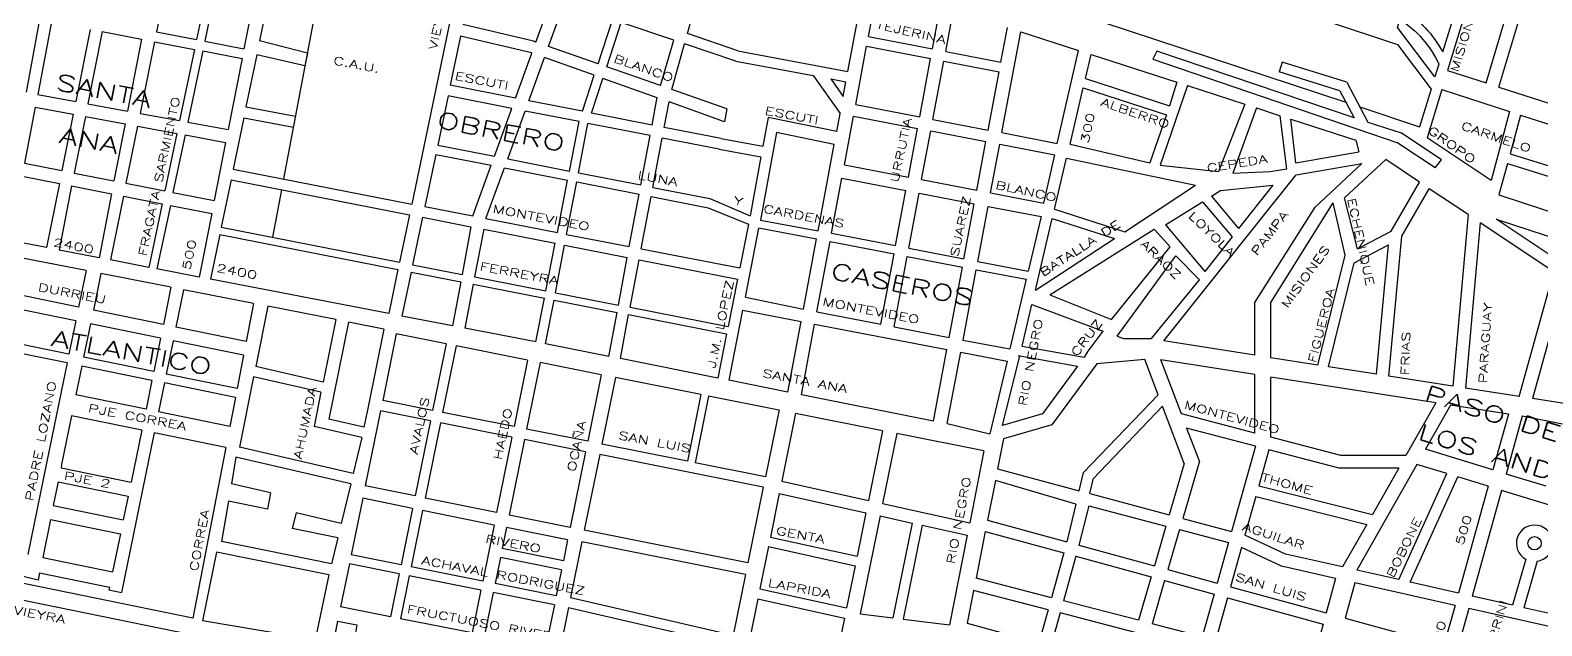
# Model space of a CAD drawing. Header units: millimetres. Extents: x 4374322 to 4409026, y 6503580 to 6534206.
# Drawn here: x 4384022 to 4385911, y 6524058 to 6524802 of the extents above; entities that cross this region are included whole.
import ezdxf

# ---------------------------------------------------------------- set-up
doc = ezdxf.new("R2010")
doc.units = ezdxf.units.MM
for name, color, linetype in [('LINEA CALLE', 252, 'Continuous'), ('NOMBRE BARRIO', 8, 'Continuous'), ('NOMBRE CALLE', 252, 'Continuous')]:
    doc.layers.add(name, color=color, linetype=linetype)
doc.styles.add('ROMANS', font='romans')
doc.styles.add('S1', font='ROMANS')

msp = doc.modelspace()

# ---------------------------------------------------------------- linework, layer by layer
at = {"layer": 'LINEA CALLE', "transparency": 33554687}
for p, q in [((4384572.4, 6524936.2), (4384498.8, 6524585)), ((4385388.4, 6524898), (4385730.5, 6524784.1)), ((4384193.5, 6524867.6), (4384179.8, 6524799.9)), ((4384244.4, 6524858.7), (4384230, 6524790.3)), ((4384254.6, 6524856.8), (4384240.3, 6524788.3)), ((4384843.3, 6524797.7), (4384859.8, 6524857.1)), ((4385043.8, 6524750.5), (4385065.6, 6524866.5)), ((4385069.5, 6524794.1), (4385082.1, 6524860.9)), ((4384302.9, 6524848.4), (4384289.3, 6524778.9)), ((4384320.3, 6524844.7), (4384308.7, 6524788.6)), ((4384382.1, 6524845), (4384338.8, 6524616.3)), ((4384654.1, 6524787.2), (4384673.7, 6524840.8)), ((4385823.4, 6524851), (4385793.1, 6524751.9)), ((4384669.9, 6524781.7), (4384689.5, 6524835.5)), ((4385149.5, 6524778.7), (4385159.5, 6524832.5)), ((4385166, 6524775.6), (4385175.7, 6524827.3)), ((4385841.1, 6524736.3), (4385870.8, 6524835.9)), ((4385856.9, 6524731.1), (4385887.1, 6524830.7)), ((4384034, 6524815.2), (4384017.1, 6524724.5)), ((4384048.9, 6524812.4), (4384031.6, 6524721.8)), ((4384097.1, 6524803.1), (4384079.1, 6524713)), ((4384112, 6524800.2), (4384094.2, 6524710.2)), ((4384112, 6524800.2), (4384161.3, 6524790.8)), ((4384650.9, 6524788.3), (4384562.9, 6524809.1)), ((4384731.7, 6524760.1), (4384749.9, 6524815.1)), ((4384742.5, 6524756.3), (4384760.7, 6524811.5)), ((4384826.3, 6524789.4), (4384760.7, 6524811.5)), ((4385234.9, 6524762.3), (4385243, 6524805.5)), ((4385236.2, 6524674.1), (4385259.8, 6524800.1)), ((4385259.8, 6524800.1), (4385332, 6524776.7)), ((4385361.2, 6524812.3), (4385665.8, 6524712.3)), ((4384161.3, 6524790.8), (4384143.8, 6524701.1)), ((4384177.4, 6524787.7), (4384159.4, 6524698.2)), ((4384177.4, 6524787.7), (4384227.5, 6524778)), ((4384179.8, 6524799.9), (4384230, 6524790.3)), ((4384240.3, 6524788.3), (4384289.3, 6524778.9)), ((4384368.5, 6524773.2), (4384308.7, 6524788.6)), ((4384559.9, 6524794.5), (4384547, 6524733.3)), ((4384648.7, 6524773.6), (4384559.9, 6524794.5)), ((4384654.1, 6524787.2), (4384650.9, 6524788.3)), ((4384731.7, 6524760.1), (4384669.9, 6524781.7)), ((4384809.8, 6524732.8), (4384826.3, 6524789.4)), ((4384823.9, 6524727.8), (4384839.7, 6524784.9)), ((4384903.7, 6524763.4), (4384839.7, 6524784.9)), ((4384906.1, 6524776.3), (4384843.3, 6524797.7)), ((4385053.6, 6524709.2), (4385067.2, 6524781.9)), ((4385067.2, 6524781.9), (4385147.2, 6524766.5)), ((4385069.5, 6524794.1), (4385149.5, 6524778.7)), ((4385730.5, 6524784.1), (4385772.5, 6524728.5)), ((4384227.5, 6524778), (4384208.8, 6524689.1)), ((4384237.7, 6524776.1), (4384219.1, 6524687.2)), ((4384237.7, 6524776.1), (4384286.9, 6524766.6)), ((4384286.9, 6524766.6), (4384269.5, 6524677.9)), ((4384305.2, 6524771.3), (4384291.8, 6524706.2)), ((4384365.5, 6524757.6), (4384305.2, 6524771.3)), ((4384368.5, 6524773.2), (4384365.5, 6524757.6)), ((4384628.7, 6524717.2), (4384649.1, 6524773.4)), ((4384645.2, 6524714), (4384664.8, 6524767.8)), ((4384649.1, 6524773.4), (4384648.7, 6524773.6)), ((4384726.9, 6524745.7), (4384664.8, 6524767.8)), ((4385133.5, 6524693.8), (4385147.2, 6524766.5)), ((4385150, 6524690.6), (4385163.7, 6524763.3)), ((4385163.7, 6524763.3), (4385232.6, 6524750.1)), ((4385166, 6524775.6), (4385234.9, 6524762.3)), ((4385305.4, 6524660.7), (4385332, 6524776.7)), ((4385340.7, 6524741.6), (4385347.8, 6524771.6)), ((4385347.8, 6524771.6), (4385454.9, 6524737)), ((4385429.7, 6524775.9), (4385424.6, 6524765.7)), ((4385424.6, 6524765.7), (4385729.8, 6524661.8)), ((4385676.1, 6524692.6), (4385429.7, 6524775.9)), ((4385586.5, 6524762.3), (4385582.7, 6524750.1)), ((4385667.3, 6524737.2), (4385586.5, 6524762.3)), ((4384712.1, 6524700.8), (4384726.9, 6524745.7)), ((4384809.8, 6524732.8), (4384742.5, 6524756.3)), ((4385218.9, 6524677.4), (4385232.6, 6524750.1)), ((4385658.4, 6524726.5), (4385582.7, 6524750.1)), ((4385793.1, 6524751.9), (4385841.1, 6524736.3)), ((4384628.7, 6524717.2), (4384547, 6524733.3)), ((4384723.4, 6524698.6), (4384737.7, 6524741.9)), ((4384805.5, 6524717.7), (4384737.7, 6524741.9)), ((4384892.5, 6524703.9), (4384823.9, 6524727.8)), ((4385038, 6524719.3), (4385041.4, 6524737.6)), ((4385321.3, 6524659.8), (4385337.9, 6524729.9)), ((4385337.9, 6524729.9), (4385441.8, 6524696.4)), ((4385340.7, 6524741.6), (4385445.4, 6524707.7)), ((4385467.9, 6524732.8), (4385434, 6524633.6)), ((4385454.9, 6524737), (4385445.4, 6524707.7)), ((4385467.9, 6524732.8), (4385539.6, 6524709.6)), ((4385658.4, 6524726.5), (4385676.1, 6524692.6)), ((4385667.3, 6524737.2), (4385693.3, 6524687.4)), ((4385772.5, 6524728.5), (4385757.8, 6524681.4)), ((4385785.8, 6524728), (4385767.4, 6524667.6)), ((4385785.8, 6524728), (4385870.3, 6524700.6)), ((4385856.9, 6524731.1), (4385979.6, 6524691.3)), ((4384028.5, 6524706), (4384015.1, 6524635.9)), ((4384028.5, 6524706), (4384076, 6524697.2)), ((4384031.6, 6524721.8), (4384079.1, 6524713)), ((4384094.2, 6524710.2), (4384143.8, 6524701.1)), ((4384291.8, 6524706.2), (4384353.6, 6524694.5)), ((4384544.3, 6524720.1), (4384531.3, 6524658.4)), ((4384624, 6524704.4), (4384544.3, 6524720.1)), ((4384712.1, 6524700.8), (4384645.2, 6524714)), ((4384799.1, 6524683.6), (4384805.6, 6524718.4)), ((4384814.4, 6524680.6), (4384820.5, 6524712.4)), ((4384889.5, 6524687.8), (4384820.5, 6524712.4)), ((4385053.6, 6524709.2), (4385133.5, 6524693.8)), ((4385539.6, 6524709.6), (4385506.9, 6524625.6)), ((4385683.4, 6524706.4), (4385757.8, 6524681.4)), ((4384076, 6524697.2), (4384061.9, 6524626.7)), ((4384091.1, 6524694.4), (4384077.2, 6524623.7)), ((4384091.1, 6524694.4), (4384140.7, 6524685.1)), ((4384159.4, 6524698.2), (4384208.8, 6524689.1)), ((4384219.1, 6524687.2), (4384269.5, 6524677.9)), ((4384289, 6524692.5), (4384275.8, 6524628.6)), ((4384289, 6524692.5), (4384351, 6524680.8)), ((4384602.2, 6524644.6), (4384624, 6524704.4)), ((4384618.8, 6524641.3), (4384640.5, 6524701.1)), ((4384707.9, 6524687.9), (4384640.5, 6524701.1)), ((4384695.8, 6524626.2), (4384707.9, 6524687.9)), ((4384799.1, 6524683.6), (4384723.4, 6524698.6)), ((4384892.5, 6524703.9), (4384889.5, 6524687.8)), ((4384944, 6524693.2), (4384937.5, 6524657.2)), ((4385029.8, 6524675.5), (4385034, 6524698.1)), ((4385039.5, 6524633.9), (4385050.9, 6524694.8)), ((4385050.9, 6524694.8), (4385130.8, 6524679.4)), ((4385150, 6524690.6), (4385218.9, 6524677.4)), ((4385441.8, 6524696.4), (4385421, 6524636.3)), ((4385554.1, 6524704.9), (4385524.5, 6524623.7)), ((4385554.1, 6524704.9), (4385583.7, 6524695.3)), ((4385592, 6524629.1), (4385583.7, 6524695.3)), ((4385603.6, 6524636.5), (4385597.3, 6524690.9)), ((4385597.3, 6524690.9), (4385678.3, 6524664.7)), ((4385693.3, 6524687.4), (4385734.9, 6524673.9)), ((4385870.3, 6524700.6), (4385847.3, 6524614.4)), ((4385884.2, 6524696.1), (4385871.2, 6524647.8)), ((4385884.2, 6524696.1), (4385972.1, 6524667.5)), ((4384140.7, 6524685.1), (4384126.9, 6524613.9)), ((4384156.2, 6524682.2), (4384141.8, 6524611)), ((4384156.2, 6524682.2), (4384205.4, 6524673.1)), ((4384205.4, 6524673.1), (4384190.4, 6524601.4)), ((4384215.7, 6524671.2), (4384200.6, 6524599.4)), ((4384215.7, 6524671.2), (4384266.4, 6524661.7)), ((4384707.1, 6524624), (4384719, 6524685.7)), ((4384718.7, 6524684.5), (4384719.1, 6524685.6)), ((4384796.6, 6524670.4), (4384719, 6524685.7)), ((4384785.1, 6524608.8), (4384796.6, 6524670.4)), ((4384885.5, 6524666.6), (4384814.4, 6524680.6)), ((4384954.6, 6524674.4), (4384934.7, 6524564.7)), ((4385119.4, 6524618.5), (4385130.8, 6524679.4)), ((4385135.9, 6524615.4), (4385147.3, 6524676.3)), ((4385147.3, 6524676.3), (4385216.2, 6524663)), ((4385236.2, 6524674.1), (4385305.4, 6524660.7)), ((4385785.3, 6524640.3), (4385734.9, 6524673.9)), ((4384266.4, 6524661.7), (4384252.2, 6524589.3)), ((4384531.3, 6524658.4), (4384602.2, 6524644.6)), ((4384800.2, 6524605.8), (4384811.9, 6524667.4)), ((4384883, 6524653.3), (4384811.9, 6524667.4)), ((4385006.6, 6524551.6), (4385026.5, 6524659.5)), ((4385204.8, 6524602.1), (4385216.2, 6524663)), ((4385222, 6524598.8), (4385233.5, 6524659.7)), ((4385233.5, 6524659.7), (4385302.2, 6524646.5)), ((4385321.3, 6524659.8), (4385421, 6524636.3)), ((4385603.6, 6524636.5), (4385682.1, 6524650.1)), ((4385678.3, 6524664.7), (4385682.1, 6524650.1)), ((4385777.4, 6524630.2), (4385729.8, 6524661.8)), ((4385847.3, 6524614.4), (4385767.4, 6524667.6)), ((4384015.1, 6524635.9), (4384061.9, 6524626.7)), ((4384528.9, 6524647), (4384515.2, 6524581.8)), ((4384528.9, 6524647), (4384598.2, 6524633.5)), ((4384575.1, 6524570.1), (4384598.2, 6524633.5)), ((4384591.6, 6524566.8), (4384614.7, 6524630.2)), ((4384614.7, 6524630.2), (4384693.6, 6524614.8)), ((4384618.8, 6524641.3), (4384695.8, 6524626.2)), ((4384935, 6524643.9), (4384921.7, 6524570.3)), ((4385039.5, 6524633.9), (4385119.4, 6524618.5)), ((4385288.4, 6524586), (4385302.2, 6524646.5)), ((4385302, 6524578.5), (4385317, 6524642.3)), ((4385317, 6524642.3), (4385478.2, 6524608.4)), ((4385434, 6524633.6), (4385506.9, 6524625.6)), ((4385603.8, 6524621.4), (4385686, 6524635.5)), ((4385627.5, 6524581.1), (4385686, 6524635.5)), ((4385664.4, 6524592.6), (4385715.7, 6524640.4)), ((4385758, 6524612.2), (4385715.7, 6524640.4)), ((4385777.4, 6524630.2), (4385785.3, 6524640.3)), ((4385867.8, 6524635.5), (4385857.2, 6524596.3)), ((4385867.8, 6524635.5), (4385955.6, 6524608.1)), ((4385871.2, 6524647.8), (4385959, 6524620.5)), ((4384012, 6524619.7), (4384058.7, 6524610.5)), ((4384077.2, 6524623.7), (4384126.9, 6524613.9)), ((4384273.1, 6524615.2), (4384260.9, 6524555.9)), ((4384273.1, 6524615.2), (4384496, 6524571.6)), ((4384275.8, 6524628.6), (4384498.8, 6524585)), ((4384680.8, 6524549.4), (4384693.6, 6524614.8)), ((4384692.4, 6524547.1), (4384705, 6524612.6)), ((4384705, 6524612.6), (4384783, 6524597.3)), ((4384707.1, 6524624), (4384785.1, 6524608.8)), ((4385023.5, 6524548.4), (4385036.4, 6524617.1)), ((4385036.4, 6524617.1), (4385116.3, 6524601.8)), ((4385135.9, 6524615.4), (4385204.8, 6524602.1)), ((4385524.5, 6524623.7), (4385571.4, 6524625.6)), ((4385541.4, 6524543), (4385603.8, 6524621.4)), ((4385571.4, 6524625.6), (4385592, 6524629.1)), ((4385722.5, 6524550.9), (4385758, 6524612.2)), ((4384058.7, 6524610.5), (4384042.7, 6524530.5)), ((4384074, 6524607.5), (4384058.2, 6524527.5)), ((4384074, 6524607.5), (4384123.7, 6524597.7)), ((4384123.7, 6524597.7), (4384108.2, 6524517.9)), ((4384138.6, 6524594.8), (4384122.5, 6524515.1)), ((4384138.6, 6524594.8), (4384187, 6524585.3)), ((4384141.8, 6524611), (4384190.4, 6524601.4)), ((4384200.6, 6524599.4), (4384252.2, 6524589.3)), ((4384336.2, 6524602.9), (4384325, 6524543.4)), ((4384770.7, 6524531.8), (4384783, 6524597.3)), ((4384785.5, 6524528.9), (4384798, 6524594.4)), ((4384798, 6524594.4), (4384869.4, 6524580.4)), ((4384800.2, 6524605.8), (4384871.5, 6524591.9)), ((4385103.4, 6524533), (4385116.3, 6524601.8)), ((4385119.9, 6524529.8), (4385132.8, 6524598.6)), ((4385132.8, 6524598.6), (4385201.7, 6524585.3)), ((4385222, 6524598.8), (4385288.4, 6524586)), ((4385389.6, 6524550.1), (4385478.2, 6524608.4)), ((4385497.9, 6524594.6), (4385509.4, 6524601.9)), ((4385497.9, 6524594.6), (4385531.9, 6524554.3)), ((4385509.4, 6524601.9), (4385574.6, 6524608.7)), ((4385574.6, 6524608.7), (4385531.9, 6524554.3)), ((4385680.5, 6524529.2), (4385664.4, 6524592.6)), ((4385736, 6524544.9), (4385770.2, 6524604)), ((4385818.7, 6524571.7), (4385770.2, 6524604)), ((4385857.2, 6524596.3), (4385944.4, 6524567.8)), ((4384187, 6524585.3), (4384170.4, 6524505.9)), ((4384197.3, 6524583.3), (4384180.6, 6524504)), ((4384197.3, 6524583.3), (4384249, 6524573.1)), ((4384515.2, 6524581.8), (4384575.1, 6524570.1)), ((4384869.4, 6524580.4), (4384919.6, 6524559.9)), ((4384871.5, 6524591.9), (4384921.7, 6524570.3)), ((4385188.8, 6524516.6), (4385201.7, 6524585.3)), ((4385206, 6524513.3), (4385218.9, 6524582)), ((4385218.9, 6524582), (4385285.1, 6524569.3)), ((4385302, 6524578.5), (4385389.6, 6524550.1)), ((4385440.6, 6524558.9), (4385486.8, 6524587.7)), ((4385486.8, 6524587.7), (4385523.7, 6524543.9)), ((4385552.1, 6524462.1), (4385627.5, 6524581.1)), ((4385572.3, 6524462.1), (4385649.9, 6524586.5)), ((4385665.2, 6524521.2), (4385649.9, 6524586.5)), ((4384249, 6524573.1), (4384233.5, 6524493.8)), ((4384260.9, 6524555.9), (4384483.5, 6524512.4)), ((4384496, 6524571.6), (4384483.5, 6524512.4)), ((4384512.4, 6524568.4), (4384500, 6524509.1)), ((4384512.4, 6524568.4), (4384572.6, 6524556.6)), ((4384572.6, 6524556.6), (4384561.7, 6524497.1)), ((4384591.6, 6524566.8), (4384680.8, 6524549.4)), ((4384915.8, 6524468.6), (4384932.7, 6524555)), ((4384932.7, 6524555.1), (4385004.6, 6524541.4)), ((4384934.7, 6524564.7), (4385006.6, 6524551.6)), ((4385285.1, 6524569.3), (4385269.1, 6524501.1)), ((4385278, 6524477.6), (4385299.2, 6524566.9)), ((4385299.2, 6524566.9), (4385376.8, 6524541.8)), ((4385440.6, 6524558.9), (4385489.7, 6524500.6)), ((4385818.7, 6524571.7), (4385799.5, 6524357.6)), ((4385833.7, 6524561.7), (4385815.3, 6524355.2)), ((4385925.6, 6524500.5), (4385833.7, 6524561.7)), ((4385853.6, 6524566.2), (4385936.4, 6524539.1)), ((4385929.8, 6524515.5), (4385853.6, 6524566.2)), ((4384042.7, 6524530.5), (4383996.6, 6524539.4)), ((4384259, 6524546.8), (4384247.6, 6524491.1)), ((4384259, 6524546.8), (4384481.6, 6524503.3)), ((4384589, 6524553.4), (4384577.5, 6524494)), ((4384589, 6524553.4), (4384678.2, 6524536)), ((4384666.5, 6524476.6), (4384678.2, 6524536)), ((4384692.4, 6524547.1), (4384770.7, 6524531.8)), ((4384988.2, 6524453.6), (4385004.6, 6524541.4)), ((4385005.1, 6524450.3), (4385021.5, 6524538.1)), ((4385021.5, 6524538.1), (4385101.5, 6524522.8)), ((4385023.5, 6524548.4), (4385103.4, 6524533)), ((4385278, 6524477.6), (4385376.8, 6524541.8)), ((4385296, 6524471.8), (4385426.3, 6524553.4)), ((4385426.3, 6524553.4), (4385446.4, 6524531.7)), ((4385438.6, 6524414), (4385541.4, 6524543)), ((4385523.7, 6524543.9), (4385489.7, 6524500.6)), ((4385680.5, 6524529.2), (4385722.5, 6524550.9)), ((4385719.7, 6524370.1), (4385736, 6524544.9)), ((4384092, 6524501.8), (4383993.2, 6524521.2)), ((4384108.2, 6524517.9), (4384058.2, 6524527.5)), ((4384678.4, 6524474.2), (4384689.8, 6524533.7)), ((4384689.8, 6524533.7), (4384768.2, 6524518.4)), ((4384757.1, 6524458.8), (4384768.2, 6524518.4)), ((4384785.5, 6524528.9), (4384908.8, 6524505.2)), ((4385085, 6524435), (4385101.5, 6524522.8)), ((4385101.5, 6524431.8), (4385118, 6524519.6)), ((4385118, 6524519.6), (4385186.9, 6524506.3)), ((4385119.9, 6524529.8), (4385188.8, 6524516.6)), ((4385373.2, 6524440.6), (4385446.4, 6524531.7)), ((4385380.4, 6524419.8), (4385453.4, 6524520.2)), ((4385453.4, 6524520.2), (4385482.9, 6524490.3)), ((4385631.1, 6524383.9), (4385665.2, 6524521.2)), ((4385676.3, 6524511.6), (4385719.3, 6524533.9)), ((4385704.3, 6524372.5), (4385719.3, 6524533.9)), ((4384092, 6524501.8), (4384082.6, 6524456.4)), ((4384110.5, 6524498.2), (4384101.1, 6524452.6)), ((4384198.1, 6524481), (4384110.5, 6524498.2)), ((4384170.4, 6524505.9), (4384122.5, 6524515.1)), ((4384233.5, 6524493.8), (4384180.6, 6524504)), ((4384481.6, 6524503.3), (4384470.1, 6524448.3)), ((4384498.1, 6524500.1), (4384486.6, 6524445.1)), ((4384498.1, 6524500.1), (4384560.1, 6524487.9)), ((4384500, 6524509.1), (4384561.7, 6524497.1)), ((4384771.7, 6524456), (4384783, 6524515.5)), ((4384783, 6524515.5), (4384906, 6524491.2)), ((4385170.4, 6524418.5), (4385186.9, 6524506.3)), ((4385187.6, 6524415.1), (4385204.1, 6524503)), ((4385204.1, 6524503), (4385266.7, 6524491)), ((4385206, 6524513.3), (4385269.1, 6524501.1)), ((4385644.1, 6524381.9), (4385676.3, 6524511.6)), ((4385882.3, 6524344.7), (4385925.6, 6524500.5)), ((4384198.1, 6524481.2), (4384188.6, 6524434.6)), ((4384470.1, 6524448.3), (4384247.6, 6524491.1)), ((4384560.1, 6524487.9), (4384550, 6524432.9)), ((4384575.8, 6524484.9), (4384565.2, 6524430)), ((4384575.8, 6524484.9), (4384664.8, 6524467.5)), ((4384577.5, 6524494), (4384666.5, 6524476.6)), ((4385266.7, 6524491), (4385246.2, 6524404)), ((4385423, 6524417), (4385482.9, 6524490.3)), ((4385940.5, 6524490.6), (4385898.9, 6524342.1)), ((4384082.6, 6524456.4), (4383984, 6524476.6)), ((4384213.8, 6524478), (4384204.3, 6524431.4)), ((4384301.2, 6524460.8), (4384213.8, 6524478)), ((4384301.2, 6524460.8), (4384292, 6524413.4)), ((4384654.1, 6524412.9), (4384664.8, 6524467.5)), ((4384666.2, 6524410.5), (4384676.7, 6524465.1)), ((4384676.7, 6524465.1), (4384755.4, 6524449.7)), ((4384678.4, 6524474.2), (4384757.1, 6524458.8)), ((4384915.8, 6524468.6), (4384988.2, 6524453.6)), ((4385296, 6524471.8), (4385373.2, 6524440.6)), ((4385552.1, 6524396.3), (4385552.1, 6524462.1)), ((4385572.3, 6524393.1), (4385572.3, 6524462.1)), ((4384079.1, 6524439.1), (4383980.5, 6524459.3)), ((4384188.6, 6524434.6), (4384101.1, 6524452.6)), ((4384319.3, 6524457.3), (4384304, 6524382.2)), ((4384404, 6524440.7), (4384319.3, 6524457.3)), ((4384550, 6524432.9), (4384486.6, 6524445.1)), ((4384745.1, 6524394.8), (4384755.4, 6524449.7)), ((4384759.5, 6524391.9), (4384769.9, 6524446.9)), ((4384769.9, 6524446.9), (4384892.3, 6524422.8)), ((4384771.7, 6524456), (4384894.1, 6524431.9)), ((4384912.3, 6524452.4), (4384985.3, 6524438.3)), ((4385005.1, 6524450.3), (4385085, 6524435)), ((4385261.4, 6524407.6), (4385273.7, 6524459.5)), ((4385273.7, 6524459.5), (4385362.7, 6524426.4)), ((4384079.1, 6524439.1), (4384070.6, 6524397.6)), ((4384097.6, 6524435.3), (4384089, 6524393.8)), ((4384185, 6524417.4), (4384097.6, 6524435.3)), ((4384292, 6524413.4), (4384204.3, 6524431.4)), ((4384404, 6524440.7), (4384388.1, 6524362.7)), ((4384419.9, 6524437.5), (4384395.3, 6524316.5)), ((4384464.1, 6524428.9), (4384419.9, 6524437.5)), ((4384464.1, 6524428.9), (4384443.9, 6524329.8)), ((4384479.5, 6524422.8), (4384462.6, 6524339.7)), ((4384541.8, 6524410.4), (4384479.5, 6524422.8)), ((4384654.1, 6524412.9), (4384565.2, 6524430)), ((4384968.8, 6524350.2), (4384985.3, 6524438.3)), ((4384985.7, 6524346.9), (4385002.2, 6524435.1)), ((4385002.2, 6524435.1), (4385167.5, 6524403.2)), ((4385101.5, 6524431.8), (4385170.4, 6524418.5)), ((4385342.9, 6524399.4), (4385362.7, 6524426.4)), ((4384068.3, 6524386.5), (4383969.7, 6524406.7)), ((4384070.6, 6524397.6), (4383972, 6524417.8)), ((4384185, 6524417.4), (4384176.5, 6524375.9)), ((4384200.7, 6524414.2), (4384192.2, 6524372.6)), ((4384288.7, 6524396.1), (4384200.7, 6524414.2)), ((4384541.8, 6524410.4), (4384524.9, 6524327.3)), ((4384554.4, 6524407.9), (4384537.5, 6524324.8)), ((4384643.7, 6524390.2), (4384554.4, 6524407.9)), ((4384745.1, 6524394.8), (4384666.2, 6524410.5)), ((4385187.5, 6524415.2), (4385246.2, 6524404)), ((4385261.4, 6524407.6), (4385338.8, 6524393.8)), ((4385380.4, 6524419.8), (4385388, 6524417)), ((4385388, 6524417), (4385423, 6524417)), ((4385552.1, 6524396.3), (4385438.6, 6524414)), ((4384068.3, 6524386.5), (4384060.9, 6524350.4)), ((4384176.5, 6524375.9), (4384089, 6524393.8)), ((4384288.7, 6524396.1), (4384280.7, 6524354.5)), ((4384643.7, 6524390.2), (4384626.8, 6524307)), ((4384659.2, 6524387.1), (4384642.3, 6524303.9)), ((4384735.7, 6524371.8), (4384659.2, 6524387.1)), ((4384881.4, 6524367.7), (4384759.5, 6524391.9)), ((4385150.8, 6524314), (4385167.5, 6524403.2)), ((4385168, 6524310.8), (4385184.8, 6524399.9)), ((4385184.8, 6524399.9), (4385242.7, 6524388.8)), ((4385242.7, 6524388.8), (4385221.3, 6524298)), ((4385237.1, 6524308.5), (4385258.4, 6524395.4)), ((4385256.7, 6524395.7), (4385330.5, 6524382.5)), ((4385354.6, 6524385.6), (4385298.7, 6524309.3)), ((4385342.9, 6524399.4), (4385338.8, 6524393.8)), ((4385414.9, 6524390.8), (4385354.6, 6524385.6)), ((4385431.5, 6524346.9), (4385414.9, 6524390.8)), ((4385552.1, 6524372.1), (4385434.9, 6524390.4)), ((4385460.4, 6524323), (4385434.9, 6524390.4)), ((4385631.1, 6524383.9), (4385572.3, 6524393.1)), ((4384086.8, 6524382.7), (4384079.4, 6524346.7)), ((4384174.3, 6524364.8), (4384086.8, 6524382.7)), ((4384280.7, 6524354.5), (4384192.2, 6524372.6)), ((4384301.4, 6524369.3), (4384283.5, 6524281.5)), ((4384385.4, 6524349.9), (4384301.4, 6524369.3)), ((4384388.1, 6524362.7), (4384304, 6524382.2)), ((4384735.7, 6524371.8), (4384718.8, 6524288.7)), ((4384753.3, 6524368.3), (4384736.3, 6524285.2)), ((4384860, 6524347.1), (4384753.3, 6524368.3)), ((4385330.5, 6524382.5), (4385287, 6524323.1)), ((4385552.1, 6524299), (4385552.1, 6524372.1)), ((4385572.3, 6524293.7), (4385572.3, 6524368.9)), ((4385778.5, 6524336.7), (4385572.3, 6524368.9)), ((4385704.3, 6524372.5), (4385644.1, 6524381.9)), ((4385799.5, 6524357.6), (4385719.7, 6524370.1)), ((4384060.9, 6524350.4), (4384043.1, 6524263.5)), ((4384174.3, 6524364.8), (4384166.9, 6524328.7)), ((4384189.9, 6524361.6), (4384182.5, 6524325.5)), ((4384278.5, 6524343.4), (4384189.9, 6524361.6)), ((4384385.4, 6524349.9), (4384376.8, 6524307.4)), ((4384968.8, 6524350.2), (4384894.9, 6524365)), ((4385150.8, 6524314), (4384985.7, 6524346.9)), ((4385338.3, 6524249.6), (4385431.5, 6524346.9)), ((4385882.3, 6524344.7), (4385815.3, 6524355.2)), ((4384166.9, 6524328.7), (4384079.4, 6524346.7)), ((4384278.5, 6524343.4), (4384271.6, 6524307.2)), ((4384443.9, 6524329.8), (4384439.2, 6524306.4)), ((4384524.9, 6524327.3), (4384462.6, 6524339.7)), ((4384957.7, 6524327.6), (4384869.7, 6524345.2)), ((4384957.8, 6524328.2), (4384940.8, 6524244.5)), ((4385350.1, 6524242), (4385436.8, 6524332.7)), ((4385464, 6524261.1), (4385436.8, 6524332.7)), ((4385778.5, 6524336.7), (4385741, 6524270.8)), ((4385796.8, 6524333.8), (4385765.5, 6524278.7)), ((4385868.9, 6524322.6), (4385796.8, 6524333.8)), ((4386020.3, 6524323.1), (4385898.9, 6524342.1)), ((4384074, 6524320.4), (4384061.5, 6524259.7)), ((4384161.5, 6524302.5), (4384074, 6524320.4)), ((4384271.6, 6524307.2), (4384182.5, 6524325.5)), ((4384439.2, 6524306.4), (4384395.3, 6524316.5)), ((4384459.9, 6524326.6), (4384440.9, 6524233.2)), ((4384522.2, 6524314.2), (4384459.9, 6524326.6)), ((4384522.2, 6524314.2), (4384503.1, 6524220.5)), ((4384534.8, 6524311.7), (4384515.7, 6524217.9)), ((4384624.1, 6524293.9), (4384534.8, 6524311.7)), ((4384626.8, 6524307), (4384537.5, 6524324.8)), ((4384978.5, 6524324), (4384961.1, 6524238.8)), ((4385087.1, 6524301.9), (4384978.4, 6524323.5)), ((4385168, 6524310.8), (4385221.3, 6524298)), ((4385287, 6524323.1), (4385237.1, 6524308.5)), ((4385298.7, 6524309.3), (4385238.3, 6524291.7)), ((4385552.1, 6524299), (4385460.4, 6524323)), ((4385868.9, 6524322.6), (4385849.5, 6524252.9)), ((4385886.2, 6524319.9), (4385866.2, 6524247.8)), ((4385936.7, 6524310), (4385886.2, 6524319.9)), ((4384177.2, 6524299.3), (4384136.3, 6524099.9)), ((4384161.5, 6524302.5), (4384148.2, 6524237.7)), ((4384266.5, 6524281), (4384177.2, 6524299.3)), ((4384436.6, 6524293.5), (4384376.8, 6524307.4)), ((4384436.6, 6524293.5), (4384425.8, 6524248.5)), ((4384624.1, 6524293.9), (4384604.9, 6524199.7)), ((4384639.6, 6524290.8), (4384620.4, 6524196.5)), ((4384716.1, 6524275.6), (4384639.6, 6524290.8)), ((4384718.8, 6524288.7), (4384642.3, 6524303.9)), ((4385087.1, 6524301.9), (4385069.4, 6524214.8)), ((4385104.9, 6524298.3), (4385087.1, 6524210.9)), ((4385213.8, 6524276.7), (4385104.9, 6524298.3)), ((4385238.3, 6524291.7), (4385230.9, 6524254.4)), ((4385552.9, 6524282.5), (4385466.8, 6524305)), ((4385482.9, 6524263.8), (4385467.3, 6524304.9)), ((4385659.6, 6524270.8), (4385572.3, 6524293.7)), ((4384266.5, 6524281), (4384225.4, 6524067.8)), ((4384425.8, 6524248.5), (4384283.5, 6524281.5)), ((4384716.1, 6524275.6), (4384696.8, 6524180.9)), ((4384733.7, 6524272.1), (4384714.4, 6524177.7)), ((4384938.1, 6524231.4), (4384733.7, 6524272.1)), ((4384843.4, 6524263.9), (4384736.3, 6524285.2)), ((4385213.8, 6524276.7), (4385196, 6524186.8)), ((4385552.9, 6524282.5), (4385523.1, 6524176.1)), ((4385569.7, 6524278.1), (4385557.2, 6524233.2)), ((4385657.6, 6524255), (4385569.7, 6524278.1)), ((4385849.5, 6524252.9), (4385765.5, 6524278.7)), ((4384043.1, 6524263.5), (4384019.3, 6524147.5)), ((4384061.5, 6524259.7), (4384060.7, 6524255.7)), ((4384060.7, 6524255.7), (4384148.2, 6524237.7)), ((4384279.2, 6524269), (4384273.5, 6524235.8)), ((4384422.7, 6524235.7), (4384279.2, 6524269)), ((4384940.8, 6524244.5), (4384853.1, 6524262)), ((4385230.9, 6524254.4), (4385332.9, 6524227)), ((4385464, 6524261.1), (4385445.3, 6524196.9)), ((4385482.9, 6524263.8), (4385462.1, 6524192.4)), ((4385732, 6524255), (4385657.6, 6524255)), ((4385741, 6524270.8), (4385659.6, 6524270.8)), ((4385754.7, 6524259.8), (4385679.7, 6524127.8)), ((4385732, 6524255), (4385699.1, 6524197.2)), ((4385792, 6524248.4), (4385754.7, 6524259.8)), ((4384057.1, 6524238.1), (4384051, 6524208.5)), ((4384057.1, 6524238.1), (4384144.6, 6524220.2)), ((4384322.3, 6524224.5), (4384273.5, 6524235.8)), ((4384422.7, 6524235.7), (4384410.8, 6524186.2)), ((4384961.1, 6524238.8), (4385069.4, 6524214.8)), ((4385228, 6524239.8), (4385218.2, 6524190.4)), ((4385328.6, 6524210.2), (4385228, 6524239.8)), ((4385332.9, 6524227), (4385338.3, 6524249.6)), ((4385346.2, 6524223.5), (4385350.7, 6524242.5)), ((4385732.3, 6524116), (4385792, 6524248.4)), ((4385746.4, 6524112.8), (4385805.6, 6524244.2)), ((4385843.8, 6524232.5), (4385805.6, 6524244.2)), ((4385916.1, 6524232.5), (4385866.2, 6524247.8)), ((4384144.6, 6524220.2), (4384138.5, 6524190.5)), ((4384322.3, 6524224.5), (4384318.8, 6524203.9)), ((4384437.7, 6524217.8), (4384423.2, 6524146.9)), ((4384500, 6524205), (4384437.7, 6524217.8)), ((4384503.1, 6524220.5), (4384440.9, 6524233.2)), ((4384604.9, 6524199.7), (4384515.7, 6524217.9)), ((4384938.1, 6524231.4), (4384918.8, 6524137)), ((4384958, 6524223.4), (4384946.9, 6524169)), ((4384958, 6524223.4), (4385066.2, 6524199.5)), ((4385346.2, 6524223.5), (4385445.3, 6524196.9)), ((4385553.5, 6524220), (4385539.9, 6524171.5)), ((4385553.5, 6524220), (4385692.1, 6524184.8)), ((4385557.2, 6524233.2), (4385699.1, 6524197.2)), ((4385843.8, 6524232.5), (4385806.7, 6524099.2)), ((4385860.5, 6524227.4), (4385823.7, 6524095.3)), ((4385978.8, 6524191.2), (4385860.5, 6524227.4)), ((4384051, 6524208.5), (4384138.5, 6524190.5)), ((4384269.8, 6524213.9), (4384261.2, 6524163.8)), ((4384318.8, 6524203.9), (4384269.8, 6524213.9)), ((4384354.4, 6524199.3), (4384349.7, 6524179.9)), ((4384410.8, 6524186.2), (4384354.4, 6524199.3)), ((4384500, 6524205), (4384485.6, 6524134.5)), ((4384512.5, 6524202.5), (4384498.1, 6524131.9)), ((4384601.7, 6524184.2), (4384512.5, 6524202.5)), ((4384696.8, 6524180.9), (4384620.4, 6524196.5)), ((4385066.2, 6524199.5), (4385055.2, 6524145.1)), ((4385087.1, 6524210.9), (4385196, 6524186.8)), ((4385328.6, 6524210.2), (4385317.4, 6524163.2)), ((4385344.8, 6524208.2), (4385332.5, 6524159)), ((4385344.8, 6524208.2), (4385441.2, 6524182.8)), ((4384047.4, 6524190.9), (4384037.8, 6524143.7)), ((4384047.4, 6524190.9), (4384134.9, 6524173)), ((4384406.5, 6524168.3), (4384349.7, 6524179.9)), ((4384601.7, 6524184.2), (4384587.5, 6524114.2)), ((4384617.2, 6524181.1), (4384611.9, 6524155)), ((4384693.6, 6524165.5), (4384617.2, 6524181.1)), ((4384918.8, 6524137), (4384714.4, 6524177.7)), ((4385084, 6524195.5), (4385059, 6524073.1)), ((4385084, 6524195.5), (4385123.9, 6524186.7)), ((4385123.9, 6524186.7), (4385099.8, 6524068.2)), ((4385136.6, 6524183.9), (4385112.7, 6524066.6)), ((4385136.6, 6524183.9), (4385193, 6524171.4)), ((4385218.2, 6524190.4), (4385317.4, 6524163.2)), ((4385441.2, 6524182.8), (4385426.8, 6524133.2)), ((4385458, 6524178.4), (4385443.5, 6524128.6)), ((4385458, 6524178.4), (4385519.3, 6524162.3)), ((4385462.1, 6524192.4), (4385523.1, 6524176.1)), ((4385692.1, 6524184.8), (4385661.9, 6524131.8)), ((4384134.9, 6524173), (4384125.2, 6524125.7)), ((4384398.7, 6524135.8), (4384261.2, 6524163.8)), ((4384406.5, 6524168.3), (4384398.7, 6524135.8)), ((4384693.6, 6524165.5), (4384688.3, 6524139.4)), ((4384711.4, 6524163.1), (4384697.3, 6524093.6)), ((4384915.8, 6524122.4), (4384711.4, 6524163.1)), ((4384946.9, 6524169), (4385055.2, 6524145.1)), ((4385193, 6524171.4), (4385170.8, 6524059.6)), ((4385215.4, 6524176.3), (4385203.9, 6524117.8)), ((4385215.4, 6524176.3), (4385313.5, 6524149.4)), ((4385332.5, 6524159), (4385426.8, 6524133.2)), ((4385519.3, 6524162.3), (4385505.1, 6524111.7)), ((4385590.6, 6524147.9), (4385539.9, 6524171.5)), ((4384037.8, 6524143.7), (4384125.2, 6524125.7)), ((4384254.9, 6524150.5), (4384237.4, 6524064.6)), ((4384395.2, 6524121.9), (4384254.9, 6524150.5)), ((4384485.6, 6524134.5), (4384423.2, 6524146.9)), ((4384609.6, 6524143.8), (4384603, 6524111.1)), ((4384686, 6524128.2), (4384609.6, 6524143.8)), ((4384688.3, 6524139.4), (4384611.9, 6524155)), ((4384944.5, 6524157.3), (4384933.8, 6524104.7)), ((4384944.5, 6524157.3), (4385052.8, 6524133.3)), ((4385313.5, 6524149.4), (4385298, 6524093.4)), ((4385328.7, 6524145.3), (4385313.2, 6524089.5)), ((4385328.7, 6524145.3), (4385422.8, 6524119.5)), ((4385535.6, 6524156.1), (4385521.9, 6524107.1)), ((4385585.5, 6524132.9), (4385535.6, 6524156.1)), ((4385661.9, 6524131.8), (4385590.6, 6524147.9)), ((4385890.7, 6524141.6), (4385874.1, 6524084)), ((4384225.4, 6524067.8), (4383913.4, 6524131.8)), ((4384033.8, 6524124.4), (4384032, 6524115.4)), ((4384033.8, 6524124.4), (4384121.3, 6524106.6)), ((4384395.2, 6524121.9), (4384378.2, 6524040.8)), ((4384421, 6524135.6), (4384410, 6524082.1)), ((4384483.3, 6524123.2), (4384421, 6524135.6)), ((4384483.3, 6524123.2), (4384472.4, 6524069.7)), ((4384495.8, 6524120.7), (4384484.9, 6524067.1)), ((4384585.2, 6524102.9), (4384495.8, 6524120.7)), ((4384587.5, 6524114.2), (4384498.1, 6524131.9)), ((4384686, 6524128.2), (4384679.4, 6524095.9)), ((4384915.8, 6524122.4), (4384900.5, 6524046.8)), ((4385052.8, 6524133.3), (4385042, 6524080.7)), ((4385443.5, 6524128.6), (4385505.1, 6524111.7)), ((4385653, 6524117.6), (4385585.5, 6524132.9)), ((4385732.3, 6524116), (4385679.7, 6524127.8)), ((4385904.9, 6524138.9), (4385888.1, 6524080.8)), ((4384221.5, 6524047.4), (4383909.2, 6524111.4)), ((4384032, 6524115.4), (4384013.6, 6524119.8)), ((4384121.3, 6524106.6), (4384120.6, 6524103.1)), ((4384120.6, 6524103.1), (4384136.3, 6524099.9)), ((4384585.2, 6524102.9), (4384574.2, 6524049.4)), ((4384679.4, 6524095.9), (4384603, 6524111.1)), ((4384933.8, 6524104.7), (4385042, 6524080.7)), ((4385200.8, 6524102.4), (4385192.7, 6524061.6)), ((4385293.8, 6524078.3), (4385200.8, 6524102.4)), ((4385298, 6524093.4), (4385203.9, 6524117.8)), ((4385422.8, 6524119.5), (4385407, 6524065.2)), ((4385439.5, 6524114.9), (4385423.8, 6524060.8)), ((4385439.5, 6524114.9), (4385501.2, 6524098)), ((4385521.9, 6524107.1), (4385641.2, 6524074.4)), ((4385653, 6524117.6), (4385641.2, 6524074.4)), ((4385677, 6524112.2), (4385664.9, 6524067.9)), ((4385802.4, 6524083.9), (4385677, 6524112.2)), ((4385806.7, 6524099.2), (4385746.4, 6524112.8)), ((4384600.7, 6524099.8), (4384589.7, 6524046.3)), ((4384677.2, 6524084.6), (4384600.7, 6524099.8)), ((4384677.2, 6524084.6), (4384666.2, 6524031.1)), ((4384697.3, 6524093.6), (4384900.5, 6524046.8)), ((4384931.2, 6524092), (4384921.1, 6524042.3)), ((4384931.2, 6524092), (4385039.4, 6524068)), ((4385407, 6524065.2), (4385313.2, 6524089.5)), ((4385501.2, 6524098), (4385486.3, 6524044.6)), ((4385518, 6524093.4), (4385486.6, 6523981.1)), ((4385518, 6524093.4), (4385637.5, 6524060.6)), ((4385802.4, 6524083.9), (4385788.5, 6524034)), ((4385874.1, 6524084), (4385823.7, 6524095.3)), ((4384378.2, 6524040.8), (4384237.4, 6524064.6)), ((4384406.2, 6524064.1), (4384388.6, 6523975.1)), ((4384406.2, 6524064.1), (4384430.2, 6524059.6)), ((4384472.4, 6524069.7), (4384410, 6524082.1)), ((4384574.2, 6524049.4), (4384484.9, 6524067.1)), ((4384694.7, 6524081.1), (4384683.8, 6524027.6)), ((4384694.7, 6524081.1), (4384897.9, 6524034.3)), ((4385039.4, 6524068), (4385027.9, 6524011.3)), ((4385059, 6524073.1), (4385099.8, 6524068.2)), ((4385112.7, 6524066.6), (4385170.8, 6524059.6)), ((4385293.8, 6524078.3), (4385282.4, 6524037.1)), ((4385309, 6524074.4), (4385297.5, 6524032.9)), ((4385402.6, 6524050.1), (4385309, 6524074.4)), ((4385664.9, 6524067.9), (4385788.5, 6524034)), ((4385819.4, 6524080.1), (4385805.3, 6524029.4)), ((4385940.4, 6524052.8), (4385819.4, 6524080.1)), ((4385944.6, 6524068.1), (4385888.1, 6524080.8)), ((4384430.2, 6524059.6), (4384415.6, 6523969.3)), ((4385192.7, 6524061.6), (4385282.4, 6524037.1)), ((4385486.3, 6524044.6), (4385423.8, 6524060.8)), ((4385637.5, 6524060.6), (4385606.8, 6523948.1))]:
    msp.add_line(p, q, dxfattribs=at)
for points in [[(4385737.4, 6524828.3, -0.122672), (4385786.9, 6524774.9), (4385811.7, 6524854.7), (4385751.6, 6524873.9)], [(4385777.2, 6524743.6), (4385730.4, 6524805.6), (4385733.5, 6524815.5, -0.137423), (4385782.2, 6524759.8)]]:
    msp.add_lwpolyline(points, format="xyb", close=True, dxfattribs=at)
for points in [[(4384903.7, 6524763.4), (4385000.4, 6524745.3)], [(4384906.1, 6524776.3), (4385043.8, 6524750.5)], [(4385000.4, 6524745.3), (4385034, 6524698.1)], [(4385022.5, 6524741.1), (4385038, 6524719.3)], [(4385022.5, 6524741.1), (4385041.4, 6524737.6)], [(4385029.8, 6524675.5), (4384944, 6524693.2)], [(4385026.5, 6524659.5), (4384954.6, 6524674.4)], [(4384883.1, 6524653.3), (4384935, 6524643.9)], [(4384885.5, 6524666.6), (4384937.5, 6524657.2)], [(4384919.6, 6524559.9), (4384908.8, 6524505.2)], [(4384906, 6524491.2), (4384894.1, 6524431.9)], [(4384912.3, 6524452.4), (4384894.9, 6524365)], [(4384892.3, 6524422.8), (4384881.4, 6524367.7)], [(4384860, 6524347.1), (4384843.4, 6524263.9)], [(4384869.7, 6524345.2), (4384853.1, 6524262)]]:
    msp.add_lwpolyline(points, dxfattribs=at)
msp.add_circle((4385901.7, 6524161.4), 8.33, dxfattribs=at)
for centre, radius, start, end in [((4385546.9, 6524559.8), 387.4, 201.906, 201.9369), ((4385901.7, 6524161.4), 22.7, 278.0032, 241.0657)]:
    msp.add_arc(centre, radius, start, end, dxfattribs=at)

# ---------------------------------------------------------------- texts
at = {"layer": 'NOMBRE BARRIO', "linetype": 'Continuous', "transparency": 33554687, "style": 'S1', "width": 1.5}
for s, rotation, p in [('SANTA', 349, (4384053, 6524728)), ('OBRERO', 349, (4384529, 6524681)), ('CASEROS', 349, (4385021, 6524492)), ('ATLANTICO', 349.514, (4384047.2, 6524408.3)), ('PASO DE', 342.6933, (4385762.3, 6524340)), ('LOS ANDES', 342.6933, (4385754.7, 6524292.1))]:
    msp.add_text(s, height=20, rotation=rotation, dxfattribs=at).set_placement(p)
at = {"layer": 'NOMBRE BARRIO', "transparency": 33554687, "style": 'ROMANS', "width": 1.5}
msp.add_text('ANA', height=20, rotation=349.1956, dxfattribs=at).set_placement((4384057.3, 6524661.6))
at = {"layer": 'NOMBRE CALLE', "transparency": 33554687, "width": 1.5}
for s, rotation, style, p in [('VIEYTES', 78, 'ROMANS', (4384529.9, 6524776.8)), ('TEJERINA', 347, 'ROMANS', (4385077.9, 6524804.8)), ('C.A.U.', 349.1956, 'ROMANS', (4384400.3, 6524759.6)), ('ESCUTI', 349.1956, 'ROMANS', (4384551.9, 6524740.4)), ('FRAGATA SARMIENTO', 78, 'ROMANS', (4384167.3, 6524519.1)), ('ESCUTI', 349.1956, 'ROMANS', (4384939.2, 6524697)), ('URRUTIA', 78, 'ROMANS', (4385106.7, 6524610.9)), ('300', 78, 'ROMANS', (4385344.2, 6524660)), ('GROPO', 324.3731, 'S1', (4385767.5, 6524674.8)), ('LUNA', 349.1956, 'ROMANS', (4384780.3, 6524616.6)), ('Y', 349.1956, 'ROMANS', (4384900.3, 6524584.6)), ('SUAREZ', 78, 'ROMANS', (4385181.4, 6524518.3)), ('MONTEVIDEO', 349.1956, 'ROMANS', (4384599.3, 6524574.6)), ('CARDENAS', 349.1956, 'ROMANS', (4384937.3, 6524574.6)), ('LOYOLA', 316.0223, 'S1', (4385468.5, 6524569.3)), ('2400', 349.1956, 'ROMANS', (4384050.3, 6524532.6)), ('500', 78, 'ROMANS', (4384221.9, 6524501.8)), ('ARAOZ', 316.0223, 'S1', (4385408.4, 6524534.2)), ('2400', 349.1956, 'ROMANS', (4384254.3, 6524500.6)), ('FERREYRA', 349.1956, 'ROMANS', (4384583.3, 6524502.6)), ('DURRIEU', 349.1956, 'ROMANS', (4384031.3, 6524476.6)), ('J.M. LOPEZ', 78, 'ROMANS', (4384877.9, 6524379)), ('MONTEVIDEO', 349.1956, 'ROMANS', (4385011.3, 6524458.6)), ('SANTA ANA', 349.1956, 'ROMANS', (4384936.2, 6524369.2)), ('PADRE LOZANO', 79, 'ROMANS', (4384025.8, 6524213.3)), ('AHUMADA', 78, 'ROMANS', (4384360.9, 6524265.8)), ('PJE CORREA', 349.1956, 'ROMANS', (4384093.9, 6524325.6)), ('AVALOS', 78, 'ROMANS', (4384505.9, 6524271.8)), ('HAEDO', 78, 'ROMANS', (4384610.9, 6524264.8)), ('MONTEVIDEO', 344.7952, 'S1', (4385463, 6524330.1)), ('OCAÑA', 78, 'ROMANS', (4384702.9, 6524249.8)), ('SAN LUIS', 349.1956, 'ROMANS', (4384756.3, 6524291.6)), ('PJE 2', 349.1956, 'ROMANS', (4384063.6, 6524241.2)), ('THOME', 344.6467, 'S1', (4385559.2, 6524239.3)), ('CORREA', 79, 'ROMANS', (4384231.1, 6524125.6)), ('GENTA ', 349.1956, 'ROMANS', (4384953.3, 6524172.6)), ('AGUILAR', 342.2518, 'S1', (4385535.9, 6524178.1)), ('RIVERO', 349.1956, 'ROMANS', (4384590.3, 6524162.6)), ('ACHAVAL RODRIGUEZ', 349.1956, 'ROMANS', (4384510.3, 6524135.6)), ('SAN LUIS', 343.4558, 'S1', (4385526.7, 6524115.2)), ('LAPRIDA', 349.1956, 'ROMANS', (4384943.3, 6524107.6)), ('VIEYRA', 349.1956, 'ROMANS', (4384000.8, 6524073.3)), ('FRUCTUOSO RIVERA', 349.1956, 'ROMANS', (4384492.3, 6524074.6))]:
    msp.add_text(s, height=10, rotation=rotation, dxfattribs=dict(at, style=style)).set_placement(p)
at = {"layer": 'NOMBRE CALLE', "linetype": 'Continuous', "transparency": 33554687, "style": 'S1', "width": 1.5}
for s, rotation, p in [('MISIONES', 73, (4385805.8, 6524748.7)), ('BLANCO', 341, (4384750.1, 6524762.6)), ('ALBERRO', 341, (4385358.8, 6524708.3)), ('CARMELO', 341, (4385808.9, 6524678.7)), ('CEPEDA', 9.1598, (4385493.1, 6524624.6)), ('BLANCO', 347.7567, (4385227.3, 6524604.4)), ('ECHENIQUE', 282.391, (4385667.7, 6524591.4)), ('BATALLA DE ', 32.9142, (4385287.8, 6524494)), ('PAMPA', 52.4661, (4385554.8, 6524519.6)), ('MISIONES', 54.1, (4385592.6, 6524454.1)), ('FIGUEROA', 75.6774, (4385628.3, 6524385.8)), ('PARAGUAY', 86.3245, (4385841.9, 6524360.7)), ('RIO NEGRO', 79.1868, (4385266.6, 6524332.1)), ('CRUZ', 52.4661, (4385329.6, 6524393.5)), ('FRIAS', 88.2551, (4385744.6, 6524371)), ('RIO NEGRO', 79.1868, (4385176.9, 6524134.8)), ('BOBONE ', 63.8664, (4385725.2, 6524117.3)), ('500', 73, (4385812.2, 6524158)), ('PERRINI', 73, (4385846.2, 6524015)), ('600', 73, (4385780.2, 6524026))]:
    msp.add_text(s, height=10, rotation=rotation, dxfattribs=at).set_placement(p)

doc.saveas('drawing.dxf')
